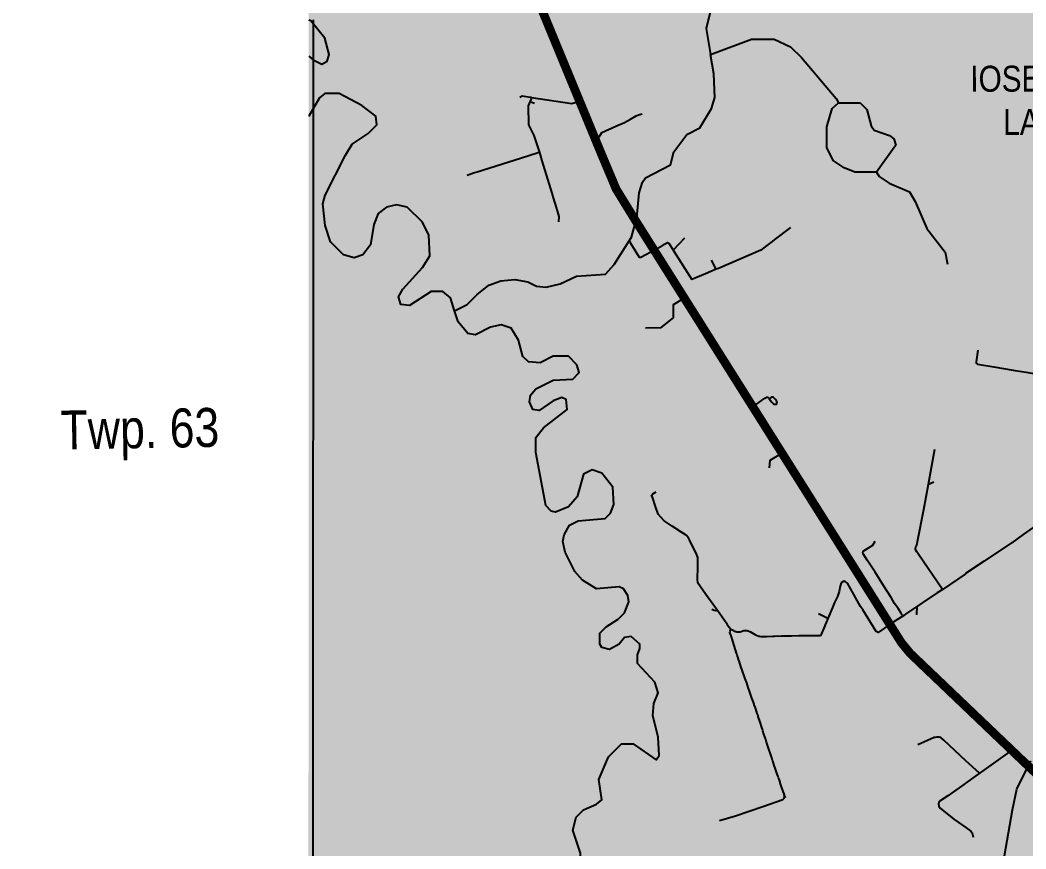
# Model space of a CAD drawing. Extents: x 508119 to 516015, y 6054829 to 6062261.
# Drawn here: x 514599.7 to 514832.1, y 6055529.2 to 6055720.6 of the extents above; entities that cross this region are included whole.
import ezdxf

# ---------------------------------------------------------------- set-up
doc = ezdxf.new("R2010")
doc.units = 0
doc.header["$LTSCALE"] = 5
doc.layers.add('2', color=7, linetype='Continuous', true_color=0x6e6e6e)
doc.layers.add('ROUTE-MAP-BACKGROUND-H', color=7, linetype='Continuous', true_color=0xf0ebff)
for name, color, linetype in [('23', 161, 'Continuous'), ('24', 161, 'Continuous'), ('26', 160, 'Continuous'), ('32', 7, 'Continuous'), ('35', 37, 'Continuous'), ('36', 37, 'Continuous'), ('37', 37, 'Continuous'), ('ROUTE-MAP-HWY', 2, 'Continuous'), ('T-WATER-H', 133, 'Continuous')]:
    doc.layers.add(name, color=color, linetype=linetype)
doc.styles.add('80', font='ARIALN.TTF', dxfattribs={"height": 10})

msp = doc.modelspace()

# ---------------------------------------------------------------- hatches: boundary and pattern name
at = {"layer": 'ROUTE-MAP-BACKGROUND-H'}
h = msp.add_hatch(color=256, dxfattribs=at)
h.dxf.hatch_style = 1
h.paths.add_polyline_path([(515090.845, 6055331.942), (514698.954, 6055331.128), (514698.945, 6055525.368), (514666.338, 6055525.404), (514666.4, 6055720.611), (514667.214, 6055915.277), (514667.136, 6056303.079), (515056.588, 6056303.406), (515059.123, 6055915.379), (515059.901, 6055721.28), (515060.675, 6055528.087), (515090.011, 6055528.179)])
at = {"layer": 'T-WATER-H'}
h = msp.add_hatch(color=256, dxfattribs=at)
h.dxf.hatch_style = 1
h.paths.add_polyline_path([(514797.553, 6055685.46), (514792.557, 6055685.458), (514790.059, 6055686.456), (514787.561, 6055688.204), (514786.061, 6055691.202), (514786.06, 6055695.95), (514787.308, 6055700.198), (514788.807, 6055701.448), (514793.803, 6055701.45), (514795.302, 6055699.952), (514796.302, 6055696.204), (514797.052, 6055695.205), (514800.549, 6055693.957), (514801.548, 6055693.208), (514802.048, 6055691.709)])

# ---------------------------------------------------------------- linework, layer by layer
at = {"layer": '2'}
msp.add_line((514667.4, 6055720.609), (514667.338, 6055526.402), dxfattribs=at)
at = {"layer": '23'}
for points in [[(514666.398, 6055712.285), (514667.407, 6055711.388), (514669.405, 6055710.39), (514670.654, 6055711.14), (514671.153, 6055712.639), (514670.153, 6055716.386), (514666.905, 6055720.382), (514666.4, 6055720.55)], [(514694.647, 6055657.933), (514689.652, 6055654.683), (514687.654, 6055654.932), (514687.154, 6055656.681), (514688.153, 6055658.431), (514692.647, 6055663.429), (514694.395, 6055666.178), (514694.144, 6055670.925), (514692.645, 6055673.923), (514689.147, 6055677.419), (514686.649, 6055677.918), (514684.401, 6055677.417), (514682.403, 6055675.917), (514681.404, 6055673.418), (514680.656, 6055668.671), (514678.908, 6055666.422), (514676.91, 6055665.671), (514674.412, 6055666.42), (514671.414, 6055669.417), (514670.164, 6055673.164), (514669.663, 6055678.161), (514670.162, 6055680.16), (514674.906, 6055689.406), (514676.404, 6055691.905), (514680.15, 6055694.405), (514682.148, 6055696.404), (514681.898, 6055698.403), (514678.65, 6055700.9), (514673.404, 6055703.646), (514670.156, 6055703.645), (514668.908, 6055702.645), (514666.411, 6055698.396), (514666.393, 6055698.396)], [(514700.093, 6055653.454), (514699.144, 6055656.436), (514697.395, 6055657.935), (514694.647, 6055657.933)], [(514726.374, 6055642.954), (514722.877, 6055642.953), (514719.88, 6055641.453), (514717.132, 6055641.701), (514715.883, 6055642.95), (514714.883, 6055646.698), (514713.133, 6055649.445), (514710.885, 6055650.194), (514708.387, 6055649.694), (514704.891, 6055647.943), (514703.142, 6055648.193), (514700.894, 6055650.94), (514700.093, 6055653.454)], [(514720.633, 6055626.462), (514726.127, 6055630.711), (514725.877, 6055632.96), (514724.877, 6055633.459), (514722.879, 6055632.709), (514719.633, 6055630.459), (514718.134, 6055630.708), (514717.384, 6055632.457), (514717.633, 6055633.956), (514718.882, 6055635.456), (514722.878, 6055637.456), (514727.374, 6055637.707), (514728.872, 6055639.207), (514728.372, 6055640.956), (514726.374, 6055642.954)], [(514725.385, 6055601.728), (514726.633, 6055603.977), (514728.631, 6055604.977), (514734.876, 6055605.479), (514736.125, 6055606.728), (514736.873, 6055608.727), (514736.623, 6055612.725), (514734.124, 6055615.972), (514731.876, 6055616.721), (514729.878, 6055615.721), (514728.38, 6055610.474), (514726.383, 6055608.224), (514723.386, 6055606.974), (514722.386, 6055607.224), (514721.137, 6055608.472), (514718.886, 6055620.714), (514718.885, 6055624.212), (514720.633, 6055626.462)], [(514747.38, 6055550.764), (514747.129, 6055555.012), (514745.879, 6055560.009), (514746.128, 6055562.757), (514747.126, 6055565.256), (514746.376, 6055567.754), (514742.378, 6055572.001), (514742.378, 6055573.999), (514742.877, 6055575.499), (514742.877, 6055576.498), (514740.878, 6055578.246), (514739.379, 6055577.996), (514738.131, 6055576.497), (514735.883, 6055575.247), (514734.135, 6055575.746), (514733.635, 6055576.495), (514733.634, 6055578.994), (514735.132, 6055580.493), (514737.88, 6055582.243), (514739.378, 6055583.743), (514740.376, 6055586.242), (514740.126, 6055587.741), (514739.127, 6055589.239), (514738.127, 6055589.739), (514732.882, 6055589.237), (514729.634, 6055591.235), (514727.885, 6055593.234), (514725.636, 6055597.73), (514725.136, 6055600.229), (514725.385, 6055601.728)], [(514709.182, 6055491.044), (514712.678, 6055492.794), (514715.175, 6055495.792), (514715.174, 6055499.789), (514715.673, 6055501.788), (514719.668, 6055506.536), (514721.913, 6055514.781), (514728.155, 6055522.777), (514729.153, 6055525.275), (514729.152, 6055528.273), (514727.402, 6055533.519), (514728.151, 6055536.518), (514729.899, 6055538.267), (514732.896, 6055539.517), (514734.144, 6055540.517), (514733.394, 6055545.264), (514735.64, 6055550.511), (514738.637, 6055553.51), (514741.384, 6055553.511), (514746.631, 6055549.765), (514747.38, 6055550.764)]]:
    msp.add_lwpolyline(points, dxfattribs=at)
at = {"layer": '24'}
for points in [[(514726.586, 6055775.37), (514726.459, 6055774.375), (514727.71, 6055770.378), (514730.21, 6055767.631), (514733.21, 6055766.633), (514737.209, 6055764.637), (514741.208, 6055764.64), (514747.456, 6055765.144), (514749.955, 6055764.396), (514757.455, 6055756.905), (514761.456, 6055749.911), (514762.957, 6055746.164), (514763.96, 6055732.671), (514759.464, 6055723.673), (514758.216, 6055718.674), (514759.217, 6055712.677)], [(514759.217, 6055712.677), (514768.714, 6055716.182), (514773.962, 6055716.185), (514777.711, 6055714.439), (514780.211, 6055711.941), (514788.211, 6055702.449), (514788.807, 6055701.448)], [(514700.093, 6055653.454), (514702.995, 6055654.914), (514705.244, 6055657.164), (514707.992, 6055659.415), (514710.742, 6055660.416), (514713.991, 6055660.668), (514716.99, 6055660.17), (514718.99, 6055659.172), (514721.239, 6055658.923), (514724.488, 6055659.675), (514728.237, 6055661.426), (514734.985, 6055661.93), (514736.984, 6055664.181), (514740.981, 6055670.431), (514742.23, 6055674.93), (514742.729, 6055680.678), (514743.478, 6055683.178), (514744.228, 6055684.178), (514749.975, 6055687.18), (514750.724, 6055690.18), (514753.723, 6055694.18), (514756.721, 6055695.681), (514759.47, 6055700.182), (514760.219, 6055702.681), (514759.968, 6055708.179), (514759.217, 6055712.677)], [(514797.553, 6055685.46), (514798.211, 6055684.461), (514800.461, 6055682.963), (514805.209, 6055680.966), (514806.46, 6055678.718), (514809.21, 6055672.471), (514813.459, 6055666.975), (514813.96, 6055664.226)], [(514826.007, 6055475.799), (514820.258, 6055481.294), (514818.257, 6055485.292), (514816.257, 6055488.04), (514816.255, 6055492.288), (514817.005, 6055493.288), (514819.503, 6055494.788), (514821.252, 6055497.537), (514821.751, 6055499.787), (514821.25, 6055502.785), (514821.249, 6055505.784), (514822.747, 6055509.283), (514825.493, 6055518.28), (514828.986, 6055538.274), (514829.984, 6055543.022), (514833.23, 6055549.521)]]:
    msp.add_lwpolyline(points, dxfattribs=at)
at = {"layer": '26'}
msp.add_line((514788.807, 6055701.448), (514793.803, 6055701.45), dxfattribs=at)
for points in [[(514797.553, 6055685.46), (514792.557, 6055685.458), (514790.059, 6055686.456), (514787.561, 6055688.204), (514786.061, 6055691.202), (514786.06, 6055695.95), (514787.308, 6055700.198), (514788.807, 6055701.448)], [(514793.803, 6055701.45), (514795.302, 6055699.952), (514796.302, 6055696.204), (514797.052, 6055695.205), (514800.549, 6055693.957), (514801.548, 6055693.208), (514802.048, 6055691.709), (514797.553, 6055685.46)]]:
    msp.add_lwpolyline(points, dxfattribs=at)
at = {"layer": '32'}
msp.add_lwpolyline([(514742.008, 6055674.108), (514737.373, 6055681.649), (514736.73, 6055683.222), (514734.144, 6055689.355)], dxfattribs=at)
at = {"layer": '35'}
for p, q in [((514715.689, 6055703.02), (514715.175, 6055702.735)), ((514717.854, 6055702.697), (514717.561, 6055702.742)), ((514717.854, 6055702.697), (514717.748, 6055702.429)), ((514717.463, 6055701.777), (514718.575, 6055701.396)), ((514777.663, 6055672.724), (514773.899, 6055669.817)), ((514750.701, 6055667.549), (514753.301, 6055670.29)), ((514747.722, 6055668.232), (514748.62, 6055668.819)), ((514773.899, 6055669.817), (514773.491, 6055669.503)), ((514750.778, 6055667.239), (514754.907, 6055660.67)), ((514770.827, 6055667.436), (514761.038, 6055663.248)), ((514760.556, 6055663.042), (514758.078, 6055661.981)), ((514761.038, 6055663.248), (514760.556, 6055663.042)), ((514758.078, 6055661.981), (514754.907, 6055660.67)), ((514750.609, 6055654.111), (514750.6, 6055651.842)), ((514750.6, 6055651.842), (514750.257, 6055651.575)), ((514769.023, 6055631.319), (514771.73, 6055633.283)), ((514828.737, 6055599.852), (514822.416, 6055595.63)), ((514818.012, 6055592.688), (514812.941, 6055589.23)), ((514760.81, 6055584.295), (514759.403, 6055586.3)), ((514762.984, 6055581.196), (514760.81, 6055584.295)), ((514787.401, 6055584.951), (514785.685, 6055580.921)), ((514786.328, 6055582.449), (514784.139, 6055583.497)), ((514801.623, 6055581.69), (514800.652, 6055581.064)), ((514802.635, 6055582.343), (514801.623, 6055581.69)), ((514803.845, 6055583.124), (514802.635, 6055582.343)), ((514785.592, 6055580.7), (514784.624, 6055578.415)), ((514785.685, 6055580.921), (514785.592, 6055580.7))]:
    msp.add_line(p, q, dxfattribs=at)
for points in [[(514717.561, 6055702.742), (514715.704, 6055703.028), (514715.689, 6055703.02)], [(514717.854, 6055702.697), (514727.145, 6055701.326), (514728.971, 6055701.882)], [(514717.748, 6055702.429), (514717.097, 6055700.767), (514717.199, 6055696.402), (514718.392, 6055693.945), (514719.681, 6055690.043)], [(514732.601, 6055693.066), (514733.3, 6055693.405), (514733.465, 6055693.625), (514734.088, 6055694.652), (514737.334, 6055696.101), (514739.378, 6055696.961), (514740.74, 6055697.728), (514742.047, 6055698.467), (514742.561, 6055698.747), (514743.454, 6055698.909)], [(514747.722, 6055668.232), (514743.142, 6055665.737), (514742.802, 6055665.786), (514740.827, 6055669.007), (514740.649, 6055669.444)], [(514748.62, 6055668.819), (514749.25, 6055669.235), (514749.606, 6055669.074), (514750.778, 6055667.239)], [(514773.491, 6055669.503), (514772.206, 6055668.51), (514770.827, 6055667.436)], [(514753.158, 6055656.417), (514750.612, 6055654.858), (514750.609, 6055654.111)], [(514750.257, 6055651.575), (514747.63, 6055649.533), (514744.216, 6055649.484)], [(514759.403, 6055586.3), (514758.111, 6055587.974), (514756.936, 6055589.732), (514756.427, 6055590.455), (514756.287, 6055590.776), (514756.213, 6055591.252), (514756.312, 6055594.531), (514756.32, 6055596.503), (514755.926, 6055597.505), (514755.186, 6055598.828), (514754.479, 6055600.405), (514754.151, 6055601.013), (514753.609, 6055601.63), (514752.335, 6055602.443), (514750.33, 6055603.708), (514748.539, 6055604.99), (514747.726, 6055605.779), (514747.109, 6055606.526), (514746.526, 6055608.301), (514745.803, 6055610.437), (514745.622, 6055610.832), (514745.916, 6055611.201), (514746.633, 6055611.629)], [(514846.055, 6055611.797), (514846.009, 6055611.766), (514836.287, 6055605.21), (514831.46, 6055601.783)], [(514803.511, 6055583.194), (514803.258, 6055583.684), (514802.583, 6055584.694), (514801.721, 6055585.886), (514800.915, 6055587.259), (514799.247, 6055589.915), (514797.243, 6055593.109), (514795.433, 6055595.913), (514794.514, 6055597.36), (514794.418, 6055597.621), (514794.503, 6055597.967), (514795.711, 6055598.704), (514796.693, 6055599.385), (514797.226, 6055600.299)], [(514831.46, 6055601.783), (514828.794, 6055599.89), (514828.737, 6055599.852)], [(514822.416, 6055595.63), (514818.138, 6055592.774), (514818.012, 6055592.688)], [(514793.898, 6055585.196), (514791.535, 6055589.365), (514790.84, 6055590.544), (514790.419, 6055590.923), (514789.998, 6055591.049), (514789.422, 6055590.685), (514789.155, 6055589.911), (514788.962, 6055588.671), (514788.572, 6055587.504), (514787.884, 6055586.088), (514787.401, 6055584.951)], [(514812.941, 6055589.23), (514811.607, 6055588.321), (514804.254, 6055583.388), (514803.845, 6055583.124)], [(514800.652, 6055581.064), (514797.949, 6055579.211), (514797.503, 6055579.384), (514794.388, 6055584.415), (514793.898, 6055585.196)], [(514763.173, 6055580.801), (514763.14, 6055580.977), (514762.984, 6055581.196)], [(514763.173, 6055580.801), (514763.307, 6055580.719), (514763.91, 6055579.935)], [(514772.185, 6055578.224), (514770.941, 6055578.186), (514770.624, 6055578.233), (514770.37, 6055578.265), (514770.021, 6055578.408), (514769.687, 6055578.567), (514768.513, 6055579.297), (514768.339, 6055579.376), (514768.053, 6055579.471), (514767.847, 6055579.519), (514767.656, 6055579.55), (514767.403, 6055579.55), (514766.942, 6055579.55), (514766.07, 6055579.297), (514765.832, 6055579.265), (514765.578, 6055579.265), (514765.308, 6055579.265), (514765.07, 6055579.328), (514764.864, 6055579.392), (514764.578, 6055579.55), (514764.293, 6055579.693), (514763.928, 6055579.915), (514763.907, 6055579.935)], [(514784.624, 6055578.415), (514783.856, 6055578.409), (514783.389, 6055578.406), (514782.487, 6055578.399), (514781.625, 6055578.41), (514780.374, 6055578.427), (514779.854, 6055578.414), (514779.626, 6055578.408), (514777.903, 6055578.366), (514777.627, 6055578.359), (514775.953, 6055578.317), (514775.628, 6055578.309), (514774.002, 6055578.269), (514773.629, 6055578.26), (514772.185, 6055578.224)], [(514828.8, 6055552.001), (514823.429, 6055548.196), (514819.982, 6055545.687), (514817.223, 6055543.702), (514814.028, 6055541.472), (514812.29, 6055540.287), (514811.965, 6055539.971), (514811.868, 6055539.638), (514811.971, 6055539.124), (514812.29, 6055538.628), (514815.441, 6055536.082), (514818.196, 6055534.152), (514819.359, 6055533.309), (514819.628, 6055532.896), (514819.883, 6055531.921)]]:
    msp.add_lwpolyline(points, dxfattribs=at)
at = {"layer": '36'}
for p, q in [((514720.281, 6055688.099), (514722.527, 6055680.599)), ((514723.526, 6055677.323), (514723.993, 6055675.805)), ((514760.556, 6055663.042), (514759.434, 6055665.177)), ((514809.586, 6055613.465), (514810.82, 6055613.964)), ((514806.902, 6055585.165), (514806.778, 6055583.271))]:
    msp.add_line(p, q, dxfattribs=at)
for points in [[(514719.681, 6055690.043), (514719.871, 6055689.468), (514720.281, 6055688.099)], [(514722.527, 6055680.599), (514722.848, 6055679.525), (514723.526, 6055677.323)], [(514723.993, 6055675.805), (514724.17, 6055675.23), (514724.134, 6055674.037)], [(514771.73, 6055633.283), (514772.054, 6055633.482), (514772.185, 6055633.519), (514772.297, 6055633.538), (514772.41, 6055633.519), (514772.494, 6055633.491), (514772.597, 6055633.407), (514772.663, 6055633.322), (514772.805, 6055633.144)], [(514774.274, 6055631.889), (514774.368, 6055631.898), (514774.443, 6055631.936), (514774.518, 6055631.992), (514774.565, 6055632.132), (514774.584, 6055632.254), (514774.574, 6055632.414), (514774.537, 6055632.526), (514774.462, 6055632.704), (514774.209, 6055633.004), (514773.853, 6055633.369), (514773.768, 6055633.463), (514773.665, 6055633.528), (514773.469, 6055633.538), (514773.356, 6055633.51), (514773.206, 6055633.435), (514772.805, 6055633.144)], [(514772.805, 6055633.144), (514773.422, 6055632.367), (514773.619, 6055632.104), (514773.768, 6055632.011), (514773.956, 6055631.936), (514774.106, 6055631.917), (514774.274, 6055631.889)], [(514809.586, 6055613.465), (514810.269, 6055617.282), (514811.016, 6055621.48)], [(514775.786, 6055620.601), (514772.914, 6055618.891), (514772.765, 6055617.175)], [(514812.781, 6055589.121), (514807.351, 6055597.121), (514806.871, 6055597.835), (514806.624, 6055598.219), (514806.607, 6055598.406), (514806.606, 6055598.45), (514806.608, 6055598.564), (514806.612, 6055598.603), (514806.674, 6055598.935), (514806.695, 6055599.013), (514806.796, 6055599.213), (514806.805, 6055599.257), (514806.924, 6055599.616), (514806.923, 6055599.662), (514807.07, 6055600.185), (514808.535, 6055607.568), (514808.535, 6055607.588), (514809.586, 6055613.465)], [(514760.81, 6055584.295), (514760.438, 6055584.215), (514760.084, 6055584.24), (514759.5, 6055584.468)], [(514765.387, 6055573.919), (514765.377, 6055573.953), (514765.287, 6055574.24), (514765.225, 6055574.434), (514765.059, 6055574.961), (514764.596, 6055576.433), (514764.187, 6055577.732), (514764.14, 6055577.879), (514764.114, 6055577.961), (514763.96, 6055578.432), (514763.709, 6055579.196), (514763.78, 6055579.502), (514763.928, 6055579.915)], [(514776.198, 6055541.923), (514776.007, 6055542.484), (514775.571, 6055543.764), (514775.325, 6055544.483), (514775.282, 6055544.609), (514775.048, 6055545.297), (514774.933, 6055545.633), (514774.829, 6055545.938), (514774.643, 6055546.482), (514774.163, 6055547.89), (514773.962, 6055548.481), (514773.598, 6055549.548), (514773.572, 6055549.625), (514773.367, 6055550.224), (514773.284, 6055550.48), (514773.146, 6055550.906), (514772.635, 6055552.479), (514772.184, 6055553.867), (514771.985, 6055554.478), (514771.573, 6055555.749), (514771.336, 6055556.477), (514771.222, 6055556.828), (514771.09, 6055557.235), (514770.687, 6055558.476), (514770.261, 6055559.788), (514770.239, 6055559.853), (514770.191, 6055559.994), (514770.075, 6055560.328), (514770.024, 6055560.475), (514769.574, 6055561.775), (514769.332, 6055562.474), (514769.269, 6055562.656), (514769.203, 6055562.844), (514768.782, 6055564.062), (514768.639, 6055564.473), (514768.144, 6055565.903), (514767.947, 6055566.472), (514767.575, 6055567.547), (514767.255, 6055568.471), (514767.085, 6055568.961), (514766.562, 6055570.47), (514766.26, 6055571.341), (514765.821, 6055572.609), (514765.815, 6055572.626), (514765.814, 6055572.631), (514765.781, 6055572.724), (514765.591, 6055573.275), (514765.589, 6055573.281), (514765.58, 6055573.309), (514765.457, 6055573.698), (514765.377, 6055573.953)], [(514821.382, 6055546.702), (514818.239, 6055549.586), (514813.104, 6055554.332), (514812.54, 6055554.852), (514812.397, 6055554.924), (514812.247, 6055554.967), (514812.071, 6055554.991), (514811.831, 6055555.013), (514811.397, 6055555.023), (514811.14, 6055554.979), (514810.907, 6055554.933), (514807.096, 6055553.25)], [(514761.306, 6055535.761), (514765.001, 6055536.894), (514771.338, 6055539.019), (514775.907, 6055540.608), (514776.066, 6055540.748), (514776.225, 6055540.966), (514776.305, 6055541.204), (514776.198, 6055541.923)], [(514776.509, 6055541.014), (514776.233, 6055541.822), (514776.198, 6055541.923)]]:
    msp.add_lwpolyline(points, dxfattribs=at)
at = {"layer": '37'}
for p, q in [((514715.308, 6055688.659), (514705.307, 6055685.493)), ((514719.43, 6055689.964), (514715.308, 6055688.659)), ((514719.681, 6055690.043), (514719.43, 6055689.964))]:
    msp.add_line(p, q, dxfattribs=at)
for points in [[(514705.307, 6055685.493), (514704.714, 6055685.303), (514703.608, 6055684.948), (514703.201, 6055684.818), (514702.911, 6055684.725)], [(514820.971, 6055644.348), (514820.563, 6055641.656), (514820.613, 6055641.369), (514820.867, 6055641.167), (514824.671, 6055640.536), (514829.157, 6055639.758), (514832.585, 6055639.219), (514834.711, 6055638.838), (514837.414, 6055638.352), (514841.144, 6055637.676), (514842.659, 6055637.608)]]:
    msp.add_lwpolyline(points, dxfattribs=at)
at = {"layer": 'ROUTE-MAP-HWY', "const_width": 2, "flags": 128}
msp.add_lwpolyline([(514685.551, 6055807.045), (514721.215, 6055720.667), (514734.143, 6055689.356), (514736.729, 6055683.223), (514737.372, 6055681.649), (514742.007, 6055674.108), (514800.703, 6055580.983), (514803.316, 6055576.84), (514805.311, 6055574.409), (514817.63, 6055562.656), (514842.828, 6055538.617), (514844.494, 6055537.102), (514845.586, 6055536.346), (514850.078, 6055533.838), (514873.77, 6055521.32), (514973.139, 6055469.483), (514985.858, 6055461.197), (514992.721, 6055456.592), (515023.847, 6055435.898), (515038.011, 6055426.522), (515040.136, 6055425.079), (515043.119, 6055423.477), (515075.52, 6055406.558), (515089.559, 6055399.238)], dxfattribs=at)

# ---------------------------------------------------------------- texts
at = {"insert": (514627.309, 6055630.741), "char_height": 8.9954, "width": 46.02451, "attachment_point": 2, "rotation": 1.04769, "style": '80', "bg_fill": 2}
msp.add_mtext('Twp. 63', dxfattribs=at)
at = {"layer": '26', "insert": (514809.263, 6055710.009), "char_height": 5.9969, "width": 50.38787, "attachment_point": 1, "rotation": 0.15997, "style": '80'}
msp.add_mtext('\\pi9.96646;IOSEGUN\\P\\pi15.64021; LAKE', dxfattribs=at)

doc.saveas('drawing.dxf')
